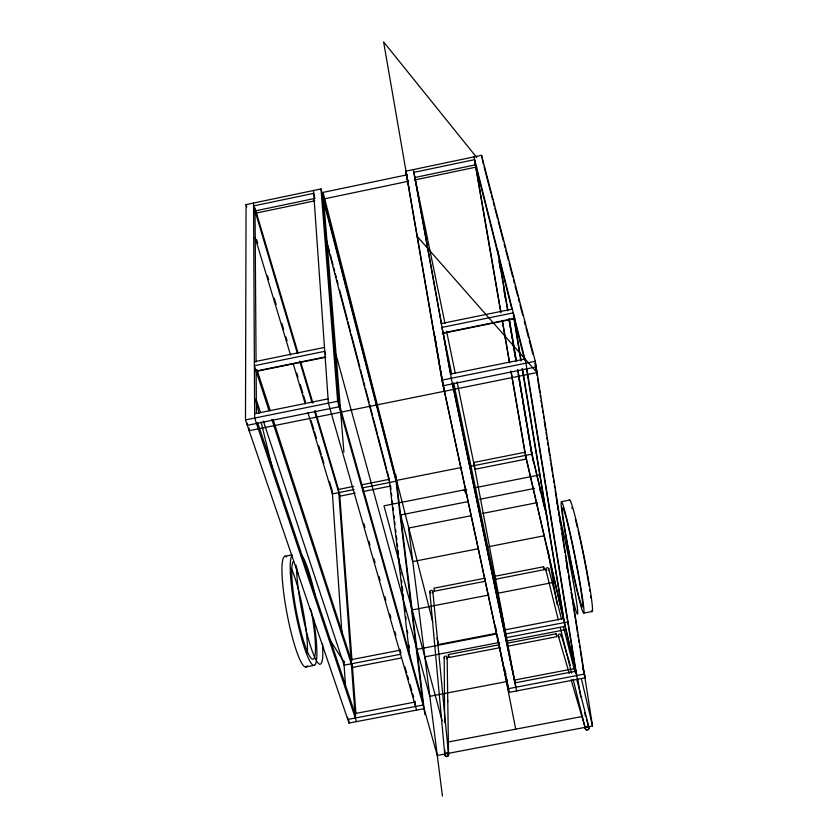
<?xml version="1.0" encoding="UTF-8"?>
<svg xmlns="http://www.w3.org/2000/svg" width="838" height="838" viewBox="0 0 838 838"><rect width="100%" height="100%" fill="white"/><g stroke="black" fill="none" stroke-linecap="round" stroke-linejoin="round"><path stroke-width="1.26" d="M247.336 423.159L247.325 425.327L339.17 406.765L322.316 193.976M424.122 708.665L349.017 723.058L245.482 419.911L246.058 204.619L321.006 188.927L396.563 481.651M448.917 657.526L500.296 647.627M485.506 581.205L434.493 591.167L434.398 590.361M434.451 591.136L433.895 588.203L484.909 578.23M498.432 644.914L448.34 654.593L448.864 657.495L448.801 656.625M583.761 672.778L584.966 677.848L509.064 692.387L441.951 380.159L405.781 171.172L481.536 155.302L535.293 361.283L592.518 725.959L437.289 755.447L337.62 401.266L321.006 188.927M343.905 452.185L323.08 192.405L407.457 174.733M255.035 210.946L315.025 198.397M414.904 177.499L475.534 164.824M255.37 213.261L314.763 200.848M323.615 198.994L407.907 181.375M414.297 180.034L476.885 166.951M254.375 361.754L324.484 347.435M441.322 323.583L512.301 309.086M256.135 371.035L324.997 356.988M443.166 332.906L514.176 318.43M256.816 371.286L325.888 357.208M442.244 333.493L514.993 318.66M254.647 413.742L328.077 398.867M450.498 374.083L524.892 359.031M245.482 419.911L337.62 401.266M441.951 380.159L535.293 361.283M535.094 364.991L537.064 372.564L249.169 430.701L249.169 428.092M355.302 718.019L338.542 489.444L353.762 486.407M361.377 484.888L389.282 479.326L387.292 471.752M576.754 675.564L524.892 452.279L473.69 462.492L515.862 687.233M396.416 480.436L461.476 467.468M354.034 489.57L332.424 493.875L307.902 412.589M362.938 487.789L396.018 481.201L322.536 196.825M470.432 466.368L532.036 454.091L517.968 370.438M355.061 493.142L339.83 496.169L314.585 411.238M362.676 491.623L390.592 486.061M466.818 489.371L383.982 505.817L442.108 720.774M474.465 487.852L539.463 474.957M468.243 501.553L400.606 514.961L412.778 561.586L478.289 548.712M479.724 499.28L534.592 488.407M471.04 515.726L408.546 528.076L442.433 796.1M482.51 513.453L537.347 502.622M284.658 556.327L291.634 554.955M561.47 501.658L569.746 500.024M488.564 546.701L543.799 535.838M495.111 576.23L543.579 566.76L544.166 569.651L494.43 579.456M412.139 609.949L488.931 594.98M496.609 593.482L555.489 582.001M305.608 666.985L314.365 665.288M583.657 613.123A56.858 2.671 78.7 0 0 569.662 530.883A56.858 2.671 78.7 0 0 564.414 528.17A56.858 2.671 78.7 0 0 583.657 613.123L592.173 611.478M399.852 650.246L351.028 659.695L273.073 419.388M505.094 629.862L563.513 618.549L522.168 368.73M496.054 633.35L438.588 644.474L436.954 638.147M416.926 649.398L496.588 633.968M400.491 654.289L344.093 665.204L263.362 421.137M505.859 633.895L568.112 621.848M401.35 657.966L352.505 667.415L271.858 419.409M424.835 656.887L499.186 642.516M506.885 641.028L565.849 629.621M507.419 643.175L556.233 633.748L556.631 635.518L556.82 636.702L508.006 646.14M506.896 681.535L429.821 696.326L336.122 355.123M514.595 680.047L574.973 668.462M354.977 713.588L415.04 702.055M575.748 671.228L515.045 682.876L452.468 383.511M447.859 742.08L582.588 716.438M417.345 236.578L537.064 372.564M476.738 157.502L383.605 41.9L443.155 385.742L536.184 366.939L535.105 362.791L535.513 365.378M309.945 608.65L311.348 610.839M328.831 638.179L344.209 662.24M448.34 654.593L448.634 655.756M464.063 489.926L467.028 495.562M356.517 721.623L254.668 418.047L253.537 203.058M257.695 422.865L355.783 715.987M255.988 398.836L260.503 412.464M256.91 369.579L270.245 410.672M269.04 410.725L254.396 365.693L324.756 351.332L325.668 354.568M246.058 204.619L246.801 207.122M256.575 239.553L257.716 243.345M267.479 275.765L268.631 279.578M274.246 298.244L276.152 304.561M281.798 323.3L283.673 329.544M285.905 336.949L287.057 340.794M296.809 373.151L297.972 377.016M300.234 384.516L302.864 393.263M303.576 395.63L305.493 402.01M311.097 420.603L313.779 429.485M314.48 431.832L316.408 438.232M318.66 445.732L321.3 454.468M322.002 456.804L323.929 463.215M329.523 481.777L332.204 490.701L341.946 633.675M255.098 237.521L290.556 355.061M293.195 363.818L305.262 403.832M561.23 635.204L570.228 665.163M584.474 712.593L585.594 716.343M586.349 718.836L588.967 727.573L576.848 679.723M255.391 209.311L298.077 353.123M300.674 361.88L312.93 403.151M315.151 410.651L338.542 489.444M297.459 353.657L253.547 205.939L313.695 193.337L314.69 197.129M299.7 361.168L311.977 402.47M544.145 569.672L543.883 568.51M558.265 635.78L569.274 673.48M571.107 679.754L585.437 728.756M363.881 523.687L364.959 527.458M368.93 541.275L370.008 545.035M373.968 558.862L375.047 562.623M379.017 576.439L380.096 580.21M384.778 596.541L385.857 600.312M389.817 614.128L390.906 617.899M394.866 631.716L395.945 635.487M399.915 649.303L400.993 653.074M404.953 666.891L406.755 673.165M407.478 675.679L408.556 679.45M410.002 684.478L411.804 690.753M412.516 693.267L413.605 697.038M416.601 710.111L328.381 403.141L313.496 190.498M338.824 402.491L422.572 700.62M325.636 238.799L389.649 482.468M326.736 240.946L329.711 252.301M330.371 254.825L333.021 264.913M333.681 267.437L334.676 271.219M335.336 273.743L336.331 277.525M336.991 280.049L337.986 283.831M339.641 290.137L347.257 319.142M347.917 321.666L350.556 331.754M351.227 334.278L359.827 367.075M360.487 369.589L363.137 379.687M363.797 382.212L364.792 385.993M365.452 388.518L369.097 402.387M369.757 404.911L372.407 414.999M373.067 417.523L377.362 433.916M378.032 436.441L386.632 469.238M483.4 164.269L481.536 155.302M484.06 166.804L490.984 193.4M491.644 195.935L492.639 199.737M493.299 202.272L494.284 206.075M494.944 208.61L497.583 218.739M498.243 221.274L503.523 241.543M504.183 244.068L505.178 247.87M505.827 250.405L508.467 260.534M509.127 263.069L512.762 277.011M513.422 279.536L514.406 283.338M515.066 285.873L517.706 296.003M518.366 298.538L519.361 302.34M520.021 304.875L522.661 315.004M524.305 321.342L525.3 325.144M525.96 327.679L528.6 337.808M529.26 340.343L532.884 354.275M432.712 621.702L323.08 192.405M473.941 156.895L525.939 363.168L577.361 679.304M548.764 568.834L561.533 619.24M563.45 626.803L574.931 672.16M475.073 162.981L511.861 309.201M513.453 315.549L524.619 359.952M545.748 569.421L558.338 619.994M560.234 627.578L571.568 673.092M573.14 679.419L585.427 728.725M582.86 667.656L585.343 677.774M255.904 400.669L258.984 413.323M261.142 422.174L272.224 467.688M295.929 565.063L298.077 573.915M531.302 451.001L547.591 519.455M582.871 667.76L584.379 674.098L508.268 688.689L506.162 677.125M531.638 453.484L544.878 509.211M581.457 678.906L592.518 725.959M526.117 458.491L563.22 618.392M564.99 626.007L575.895 672.966M435.404 338.877L434.859 336.331L435.257 338.887M433.916 332.152L436.221 343.664M442.422 381.541L507.472 684.321M405.781 171.172L406.859 176.284M407.132 177.562L408.473 183.951M407.341 179.081L408.42 184.203M408.954 186.759L409.499 189.315M451.703 373.895L442.014 327.407L513.254 312.867L520.995 359.67M453.662 382.83L506.634 637.613L565.063 626.311L522.483 368.689M516.637 690.941L451.263 378.284L413.344 169.58M444.988 323.468L413.846 172.377L474.643 159.649L501.009 312.668M446.57 331.157L455.275 373.413M457.087 381.908L475.031 469.249L526.243 459.046L511.201 371.81M495.237 625.305L496.505 631.716M497.007 634.282L515.716 729.165M556.411 634.806L556.233 633.769M543.736 567.766L543.579 566.855M556.767 501.732L557.239 504.298M557.71 506.854L560.549 522.242M505.345 671.95L505.806 674.506M506.257 676.968L509.064 692.387M504.528 668.127L505.691 674.548M414.862 177.268L441.458 323.562M443.093 332.539L450.561 373.601M502.339 320.378L509.651 362.812M475.062 163.347L500.642 311.684M502.203 320.713L509.315 361.995M510.876 371.025L524.892 452.279M435.697 341.443L436.137 343.999M436.588 346.555L437.027 349.111M437.467 351.667L439.468 363.168M439.908 365.724L440.348 368.28M440.798 370.836L441.238 373.392M441.678 375.948L444.339 391.294M498.924 261.058L499.364 263.635M499.804 266.212L500.234 268.789M503.963 290.702L504.403 293.279M504.843 295.856L505.283 298.433M509.001 320.357L509.441 322.934M509.881 325.511L510.321 328.087M510.761 330.664L511.19 333.241M511.63 335.818L512.07 338.395M512.51 340.982L514.48 352.578M514.92 355.155L515.36 357.732M518.209 374.492L518.649 377.069M519.089 379.645L519.518 382.233M519.958 384.81L520.398 387.386M520.838 389.963L521.278 392.54M521.718 395.117L522.147 397.694M522.587 400.271L526.316 422.184M526.756 424.772L527.196 427.349M527.626 429.925L532.015 455.704M532.455 458.281L532.895 460.858M539.693 487.402L540.342 491.267M497.845 250.751L507.797 309.945M509.315 318.953L516.459 361.429M499.28 260.744L507.723 310.877M509.022 318.597L516.156 361.021M517.591 369.506L531.921 454.678M548.073 550.681L557.113 604.366M513.443 315.926L520.89 361M577.822 678.958L580.744 696.933M526.442 368.542L576.156 673.721M535.911 367.955L536.32 370.532M536.729 373.109L537.137 375.696M537.535 378.273L539.766 392.456M540.175 395.044L540.583 397.621M540.981 400.197L541.39 402.774M541.798 405.362L542.196 407.938M542.605 410.515L543.014 413.092M543.412 415.679L543.82 418.256M544.229 420.833L545.643 429.863M546.051 432.439L546.46 435.027M546.858 437.604L547.266 440.18M547.675 442.757L548.083 445.345M548.481 447.921L549.697 455.663M550.105 458.239L550.514 460.816M550.922 463.404L552.336 472.423M552.745 475.01L553.143 477.587M553.551 480.164L553.96 482.751M554.358 485.328L554.766 487.905M555.175 490.481L558.213 509.829M558.621 512.416L559.03 514.993M559.428 517.57L560.643 525.311M561.051 527.888L561.46 530.464M561.869 533.052L564.906 552.399M565.315 554.976L565.713 557.553M566.121 560.13L568.143 573.035M568.552 575.612L570.783 589.795M571.589 594.959L571.191 592.382A56.848 2.409 78.7 0 0 575.821 596.939A56.848 2.409 78.7 0 0 558.527 512.521M571.998 597.536L572.406 600.123M572.815 602.7L577.476 632.365M577.874 634.942L578.283 637.519M578.691 640.106L579.089 642.683M579.498 645.26L579.906 647.837M580.315 650.424L583.353 669.772M395.683 474.381L424.845 714.573M395.63 478.058L423.096 705.02L347.791 719.454L347.644 717.234M390.529 485.516L390.979 489.402M391.43 493.299L391.734 495.897M392.331 501.093L392.634 503.69M393.085 507.587L393.389 510.174M393.986 515.37L394.289 517.968M394.74 521.865L395.044 524.462M395.651 529.647L395.955 532.245M396.405 536.142L396.856 540.039M397.306 543.935L397.61 546.533M398.06 550.419L398.511 554.316M398.961 558.213L399.265 560.811M399.716 564.707L400.166 568.604M400.627 572.49L400.92 575.088M401.528 580.284L401.831 582.881M402.282 586.778L402.732 590.675M403.183 594.561L403.487 597.159M404.084 602.354L404.387 604.952M404.838 608.849L405.142 611.436M405.749 616.632L406.053 619.23M407.404 630.92L407.708 633.507M409.059 645.197L409.363 647.795M389.398 480.373L409.845 657.139M414.946 701.27L415.554 706.465M432.848 591.481L448.54 754.724A1.854 1.519 -5.5 0 1 445.837 756.222A1.854 1.519 -5.5 0 1 445.69 753.603A1.854 1.519 -5.5 0 1 448.54 754.724L447.764 700.84M429.842 592.068L444.842 754.986L444.81 749.801M566.247 558.506L566.656 563.702M566.865 566.299L567.075 568.897M339.6 493.006L352.002 660.564M352.274 664.335L355.941 713.829M348.838 720.45L349.017 723.058M343.81 660.973L345.486 685.662M447.157 657.243L447.764 701.437M444.496 700.872L444.632 722.765M444.203 657.264L444.507 701.469M255.014 208.054L256.072 362.11M256.124 369.946L256.418 413.029M569.4 500.443A56.869 3.006 78.6 0 1 584.191 557.019A56.869 3.006 78.6 0 1 591.366 610.734M571.82 507.545A50.584 2.682 78.6 0 1 572.197 508.509M575.381 519.288A50.584 2.682 78.6 0 1 577.424 527.5M578.147 530.58A50.584 2.682 78.6 0 1 589.02 585.741M589.596 589.47A50.584 2.682 78.6 0 1 589.858 591.199M590.486 595.881A50.584 2.682 78.6 0 1 590.727 597.903M322.525 643.867A56.366 8.055 79.2 0 1 311.453 648.895A56.366 8.055 79.2 0 1 296.505 567.598M301.45 554.861A56.366 8.055 79.2 0 1 315.245 596.038M307.253 665.781A56.335 8.631 79.3 0 1 286.91 613.123A56.335 8.631 79.3 0 1 286.638 556.903M291.247 568.415A50.112 7.668 79.3 0 1 307.337 653.347M313.265 617.323A56.355 8.296 79.2 0 1 313.433 665.351A56.355 8.296 79.2 0 1 295.531 612.327A56.355 8.296 79.2 0 1 292.263 555.091M311.485 612.012A50.123 7.385 79.2 0 1 312.878 659.244A50.123 7.385 79.2 0 1 296.799 613.678A50.123 7.385 79.2 0 1 293.541 561.156M444.611 658.542A1.508 1.446 0.2 0 1 444.695 656.426A1.508 1.446 0.2 0 1 446.884 656.657A1.508 1.446 0.2 0 1 446.497 658.741M559.313 636.901A1.519 1.456 -11.3 0 1 558.37 634.911A1.519 1.456 -11.3 0 1 560.559 634.251A1.519 1.456 -11.3 0 1 560.894 636.419M430.627 592.969A1.529 1.33 -5.4 0 1 430.135 590.989A1.529 1.33 -5.4 0 1 432.471 590.853A1.529 1.33 -5.4 0 1 432.167 592.885M546.774 570.437A1.54 1.341 -13.1 0 1 545.863 568.656A1.54 1.341 -13.1 0 1 548.021 567.923A1.54 1.341 -13.1 0 1 548.492 569.85M565.315 531.564A50.573 2.378 78.7 0 0 582.42 606.942A50.573 2.378 78.7 0 0 569.913 533.607A50.573 2.378 78.7 0 0 565.315 531.564M445.732 756.358A1.854 1.76 0.4 0 0 448.54 754.881A1.854 1.76 0.4 0 0 445.785 753.32A1.854 1.76 0.4 0 0 445.732 756.358M586.506 729.825A1.865 1.77 -10.1 0 0 589.041 727.876A1.865 1.77 -10.1 0 0 586.045 726.787A1.865 1.77 -10.1 0 0 586.506 729.825M586.453 729.626A1.865 1.529 -11.9 0 0 589.041 727.876A1.865 1.529 -11.9 0 0 586.108 726.996A1.865 1.529 -11.9 0 0 586.453 729.626"/></g></svg>
